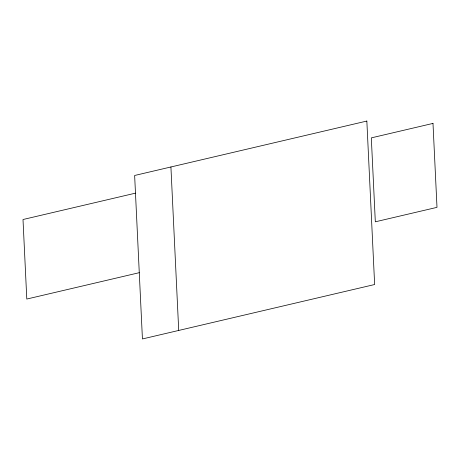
<?xml version="1.0" encoding="UTF-8"?>
<svg xmlns="http://www.w3.org/2000/svg" width="460" height="460" viewBox="0 0 460 460"><rect width="100%" height="100%" fill="white"/><g stroke="black" fill="none" stroke-linecap="round" stroke-linejoin="round"><path stroke-width="0.69" d="M135.476 193.154L23 219.518L26.795 299.046L139.271 272.682M170.919 166.974L178.716 330.447M366.844 121.049L134.636 175.478L142.433 338.951L374.641 284.521L366.844 121.049M432.992 123.412L371.312 137.873L375.32 221.812L437 207.356L432.992 123.412"/></g></svg>
